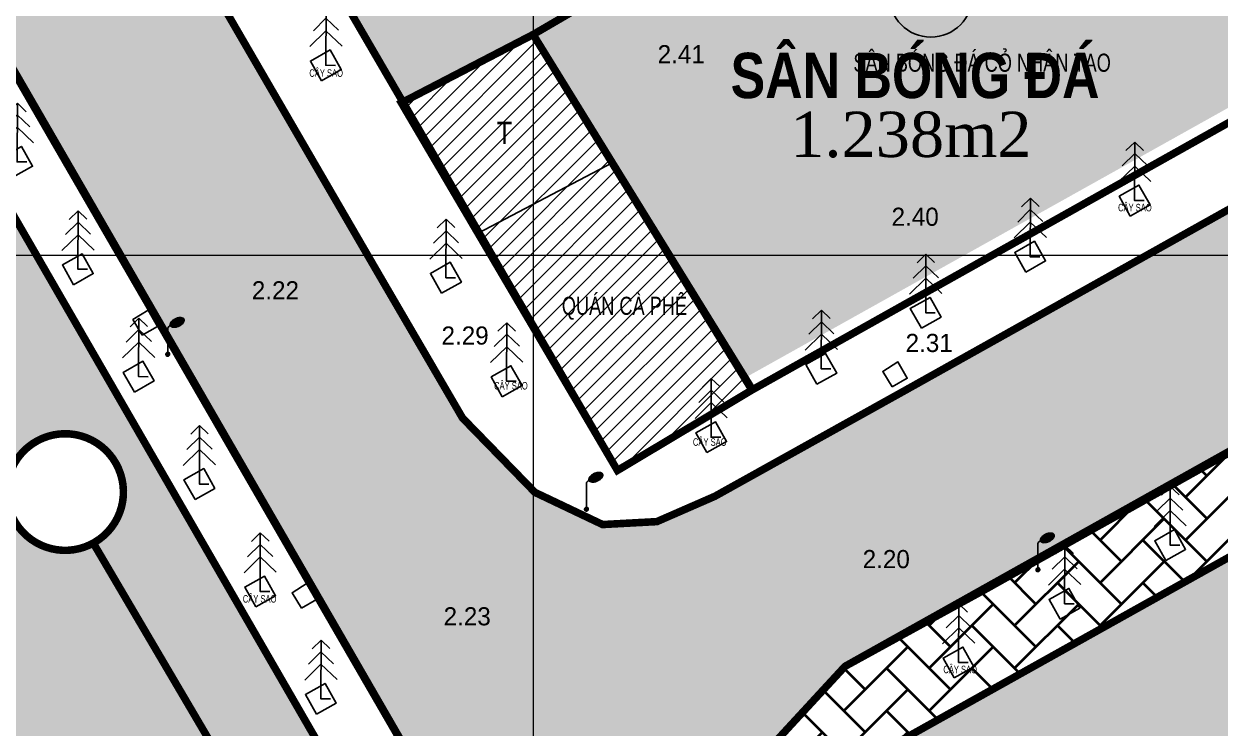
# Model space of a CAD drawing. Header units: millimetres. Extents: x 476643 to 477419, y 1110674 to 1111494.
# Drawn here: x 476959.9 to 477039.2, y 1111092.7 to 1111139.3 of the extents above; entities that cross this region are included whole.
import ezdxf
from ezdxf.enums import TextEntityAlignment as Align

# ---------------------------------------------------------------- set-up
doc = ezdxf.new("R2010")
doc.units = ezdxf.units.MM
doc.header["$LTSCALE"] = 0.001
doc.header["$MEASUREMENT"] = 0
doc.linetypes.add('DASHDOTX2', pattern=[2, 1, -0.5, 0, -0.5])
for name, color, linetype, lineweight in [('D-CONGTRINH', 7, 'Continuous', 15), ('HT_Text', 7, 'Continuous', 15), ('LUOI', 8, 'Continuous', 5)]:
    doc.layers.add(name, color=color, linetype=linetype, lineweight=lineweight)
for name, color, linetype in [('H-Congtrinh', 40, 'Continuous'), ('HT_Cao do', 7, 'Continuous'), ('HT_duong', 1, 'Continuous'), ('HT_Hang rao', 7, 'Continuous'), ('HT_Ho ga', 5, 'Continuous'), ('HT_nha', 6, 'Continuous'), ('HT_thuc vat', 3, 'Continuous'), ('Ky hieu', 7, 'Continuous'), ('Net manh', 252, 'Continuous'), ('QH-text', 7, 'Continuous'), ('Text', 7, 'Continuous')]:
    doc.layers.add(name, color=color, linetype=linetype)
doc.styles.add('DIM', font='VAVON.TTF')
doc.styles.add('VNI', font='VHELVCN.TTF')
doc.linetypes.add('FENCELINE2', pattern='A,0.25,-0.1,[132,ltypeshp.shx,S=0.1,R=0,X=-0.1,Y=0],-0.1,1', length=1.45)
pattern_1 = [(50, (0, 0), (3.586300913, -0.313760675), [0.375, -4.125]), (355, (0, 0), (-0.693756668, 3.760960669), [0.3, -3.3]), (100.4514, (0.299, -0.026), (2.892546909, 3.44719771), [0.31870095, -3.50571056]), (46.1842, (0, 1), (5.336205243, -0.827595072), [0.5625, -6.1875]), (96.6356, (0.4447, 0.931), (4.673313528, 4.870589355), [0.47805144, -5.258565]), (351.1842, (0, 1), (4.673309726, 4.870593005), [0.45, -4.95]), (21, (0.5, 0.75), (2.9845352606, -2.013094453), [0.375, -4.125]), (326, (0.5, 0.75), (1.21657666, 3.625750225), [0.3, -3.3]), (71.4514, (0.7487, 0.5822), (4.201113143, 1.612652484), [0.31870095, -3.50571056]), (37.5, (0, 0), (0.0607992766, 1.6644692692), [0, -3.26, 0, -3.35, 0, -3.3125]), (7.5, (0, 0), (1.3153476872, 1.9720585594), [0, -1.91, 0, -3.185, 0, -1.2625]), (327.5, (-1.115, 0), (2.6691121809, -0.1127743587), [0, -1.25, 0, -3.9, 0, -5.175]), (317.5, (-1.615, 0), (2.9159308467, 0.5005249117), [0, -1.625, 0, -2.59, 0, -3.675])]

# ---------------------------------------------------------------- blocks, each defined once
blk = doc.blocks.new('Cot den')
at = {"layer": 'Ky hieu', "color": 5, "linetype": 'Continuous'}
for p, q in [((474185.96, 1112245.03), (474185.99, 1112245.09)), ((474185.96, 1112242.67), (474185.96, 1112245.03)), ((474185.99, 1112245.09), (474186.05, 1112245.17)), ((474186.05, 1112245.17), (474186.13, 1112245.23)), ((474186.13, 1112245.23), (474186.19, 1112245.25))]:
    blk.add_line(p, q, dxfattribs=at)
mesh = blk.add_polyface(dxfattribs=at)
corners = [(474186.29, 1112245.16), (474186.24, 1112245.2), (474186.32, 1112245.15), (474186.22, 1112245.22), (474186.39, 1112245.12), (474186.2, 1112245.25), (474186.43, 1112245.12), (474186.19, 1112245.29), (474186.49, 1112245.1), (474186.18, 1112245.32), (474186.53, 1112245.11), (474186.19, 1112245.36), (474186.6, 1112245.11), (474186.19, 1112245.39), (474186.63, 1112245.11), (474186.2, 1112245.43), (474186.71, 1112245.12), (474186.22, 1112245.48), (474186.77, 1112245.14), (474186.25, 1112245.53), (474186.84, 1112245.16), (474186.27, 1112245.57), (474186.9, 1112245.18), (474186.31, 1112245.62), (474186.97, 1112245.21), (474186.34, 1112245.65), (474187.02, 1112245.24), (474186.4, 1112245.7), (474187.09, 1112245.27), (474186.43, 1112245.73), (474187.12, 1112245.3), (474186.5, 1112245.78), (474187.2, 1112245.35), (474186.54, 1112245.8), (474187.23, 1112245.38), (474186.61, 1112245.84), (474187.28, 1112245.42), (474186.66, 1112245.87), (474187.31, 1112245.46), (474186.73, 1112245.9), (474187.35, 1112245.51), (474186.79, 1112245.92), (474187.38, 1112245.55), (474186.85, 1112245.94), (474187.4, 1112245.6), (474186.92, 1112245.96), (474187.42, 1112245.64), (474186.99, 1112245.97), (474187.44, 1112245.69), (474187.03, 1112245.97), (474187.44, 1112245.72), (474187.1, 1112245.97), (474187.44, 1112245.76), (474187.13, 1112245.97), (474187.43, 1112245.79), (474187.42, 1112245.82), (474187.2, 1112245.96), (474187.42, 1112245.82), (474187.4, 1112245.85), (474187.24, 1112245.96), (474187.38, 1112245.88), (474187.3, 1112245.93), (474187.33, 1112245.92)]
mesh.append_faces([[corners[k] for k in face] for face in [(0, 0, 2, 1), (1, 2, 4, 3), (3, 4, 6, 5), (5, 6, 8, 7), (7, 8, 10, 9), (9, 10, 12, 11), (11, 12, 14, 13), (13, 14, 16, 15), (15, 16, 18, 17), (17, 18, 20, 19), (19, 20, 22, 21), (21, 22, 24, 23), (23, 24, 26, 25), (25, 26, 28, 27), (27, 28, 30, 29), (29, 30, 32, 31), (31, 32, 34, 33), (33, 34, 36, 35), (35, 36, 38, 37), (37, 38, 40, 39), (39, 40, 42, 41), (41, 42, 44, 43), (43, 44, 46, 45), (45, 46, 48, 47), (47, 48, 50, 49), (49, 50, 52, 51), (51, 52, 54, 53), (53, 54, 57, 56), (56, 55, 58, 59), (59, 58, 60, 61), (61, 60, 62, 62)]], dxfattribs={"vtx0": -1, "vtx2": -1, "color": 5})
mesh = blk.add_polyface(dxfattribs=at)
corners = [(474185.87, 1112242.53), (474185.86, 1112242.54), (474185.9, 1112242.51), (474185.85, 1112242.55), (474185.91, 1112242.51), (474185.83, 1112242.57), (474185.93, 1112242.5), (474185.82, 1112242.58), (474185.94, 1112242.5), (474185.82, 1112242.59), (474185.96, 1112242.5), (474185.81, 1112242.61), (474185.98, 1112242.5), (474185.8, 1112242.62), (474186, 1112242.5), (474185.8, 1112242.64), (474186.01, 1112242.51), (474185.8, 1112242.66), (474186.03, 1112242.51), (474185.8, 1112242.67), (474186.04, 1112242.52), (474185.8, 1112242.67), (474186.06, 1112242.53), (474185.8, 1112242.69), (474186.06, 1112242.54), (474185.8, 1112242.7), (474186.08, 1112242.55), (474185.81, 1112242.72), (474186.09, 1112242.56), (474185.81, 1112242.73), (474186.11, 1112242.58), (474185.82, 1112242.75), (474186.11, 1112242.58), (474185.82, 1112242.76), (474186.12, 1112242.61), (474185.84, 1112242.78), (474186.12, 1112242.62), (474185.85, 1112242.79), (474186.13, 1112242.64), (474185.86, 1112242.8), (474186.13, 1112242.65), (474185.87, 1112242.81), (474186.13, 1112242.67), (474185.89, 1112242.82), (474186.13, 1112242.68), (474185.9, 1112242.83), (474186.13, 1112242.7), (474185.92, 1112242.83), (474186.13, 1112242.72), (474185.93, 1112242.84), (474186.12, 1112242.73), (474185.95, 1112242.84), (474186.11, 1112242.75), (474185.96, 1112242.84), (474186.11, 1112242.76), (474185.99, 1112242.84), (474186.1, 1112242.77), (474186, 1112242.84), (474186.08, 1112242.79), (474186.02, 1112242.83), (474186.07, 1112242.8), (474186.03, 1112242.83), (474186.06, 1112242.81)]
mesh.append_faces([[corners[k] for k in face] for face in [(0, 0, 2, 1), (1, 2, 4, 3), (3, 4, 6, 5), (5, 6, 8, 7), (7, 8, 10, 9), (9, 10, 12, 11), (11, 12, 14, 13), (13, 14, 16, 15), (15, 16, 18, 17), (17, 18, 20, 19), (21, 20, 22, 23), (23, 22, 24, 25), (25, 24, 26, 27), (27, 26, 28, 29), (29, 28, 30, 31), (31, 30, 32, 33), (33, 32, 34, 35), (35, 34, 36, 37), (37, 36, 38, 39), (39, 38, 40, 41), (41, 40, 42, 43), (43, 42, 44, 45), (45, 44, 46, 47), (47, 46, 48, 49), (49, 48, 50, 51), (51, 50, 52, 53), (53, 52, 54, 55), (55, 54, 56, 57), (57, 56, 58, 59), (59, 58, 60, 61), (61, 60, 62, 62)]], dxfattribs={"vtx0": -1, "vtx2": -1, "color": 5})
blk = doc.blocks.new('LKIM')
at = {"linetype": 'Continuous'}
for p, q in [((-0.158, 0.881), (-0.003, 1.034)), ((-0.003, 1.034), (0.152, 0.887)), ((-0.225, 0.611), (-0.003, 0.83)), ((-0.003, 0.83), (0.22, 0.619)), ((-0.288, 0.329), (-0.003, 0.61)), ((-0.003, 0.61), (0.282, 0.34))]:
    blk.add_line(p, q, dxfattribs=at)
blk.add_lwpolyline([(0.167, 0), (-0.003, 0), (-0.003, 1.032)], dxfattribs=at)
blk = doc.blocks.new('Nha tam')
at = {"layer": 'Ky hieu', "style": 'VNI'}
blk.add_text('T', height=2, dxfattribs=at).set_placement((474231.77, 1112286.52, 0.05), align=Align.MIDDLE)
blk = doc.blocks.new('fff')
for points in [[(476979.644, 1111135.576), (476980.95, 1111136.312), (476980.214, 1111137.619), (476978.907, 1111136.882)], [(476959.2, 1111129.183), (476960.507, 1111129.919), (476959.771, 1111131.226), (476958.464, 1111130.49)], [(477033.209, 1111126.621), (477034.516, 1111127.357), (477033.78, 1111128.664), (477032.473, 1111127.928)], [(477026.292, 1111122.908), (477027.599, 1111123.644), (477026.863, 1111124.951), (477025.556, 1111124.214)], [(476963.222, 1111122.074), (476964.529, 1111122.81), (476963.793, 1111124.117), (476962.486, 1111123.381)], [(476987.596, 1111121.512), (476988.903, 1111122.248), (476988.167, 1111123.555), (476986.86, 1111122.819)], [(477019.374, 1111119.194), (477020.681, 1111119.931), (477019.945, 1111121.237), (477018.638, 1111120.501)], [(477012.457, 1111115.481), (477013.764, 1111116.217), (477013.028, 1111117.524), (477011.721, 1111116.788)], [(476967.245, 1111114.965), (476968.552, 1111115.701), (476967.816, 1111117.008), (476966.509, 1111116.271)], [(476991.617, 1111114.66), (476992.923, 1111115.396), (476992.187, 1111116.703), (476990.88, 1111115.967)], [(477005.163, 1111110.957), (477006.47, 1111111.693), (477005.734, 1111113), (477004.427, 1111112.264)], [(476971.268, 1111107.855), (476972.575, 1111108.592), (476971.838, 1111109.898), (476970.531, 1111109.162)], [(477035.563, 1111103.815), (477036.87, 1111104.551), (477036.133, 1111105.858), (477034.826, 1111105.122)], [(476975.29, 1111100.746), (476976.597, 1111101.482), (476975.861, 1111102.789), (476974.554, 1111102.053)], [(477028.569, 1111099.93), (477029.876, 1111100.666), (477029.14, 1111101.973), (477027.833, 1111101.237)], [(477021.55, 1111096.044), (477022.857, 1111096.781), (477022.121, 1111098.087), (477020.814, 1111097.351)], [(476979.313, 1111093.637), (476980.62, 1111094.373), (476979.884, 1111095.68), (476978.577, 1111094.944)]]:
    blk.add_lwpolyline(points, close=True)
blk.add_lwpolyline([(476990.01, 1111125.479), (476998.928, 1111130.163), (477008.184, 1111115.121), (476999.243, 1111109.777), (476990.01, 1111125.479)])
at = {"layer": 'HT_duong'}
for points in [[(476930.738, 1111214.836), (476933.19, 1111209.481), (476941.666, 1111194.808), (476962.717, 1111158.524), (476973.112, 1111140.528), (476983.575, 1111122.517), (476988.982, 1111113.249), (476993.78, 1111108.324), (476998.259, 1111106.196), (477001.854, 1111106.39), (477005.692, 1111108.065), (477018.249, 1111115.05), (477073.451, 1111145.905), (477091.694, 1111156.147), (477110.01, 1111166.319), (477124.902, 1111174.708), (477127.457, 1111176.984), (477128.829, 1111179.673), (477128.678, 1111182.374), (477097.873, 1111228.864)], [(477137.383, 1111165.642), (477133.694, 1111163.427), (477115.281, 1111153.139), (477096.805, 1111142.846), (477078.664, 1111132.737), (477023.765, 1111101.991), (477014.317, 1111096.81), (477006.702, 1111088.562), (477006.465, 1111083.507), (477014.874, 1111068.37), (477002.178, 1111061.992), (476991.86, 1111079.876), (476937.264, 1111174.332)]]:
    blk.add_lwpolyline(points, dxfattribs=at)
at = {"layer": 'HT_Hang rao', "linetype": 'FENCELINE2', "ltscale": 2}
blk.add_lwpolyline([(476881.222, 1111180.988), (476905.27, 1111199.62), (476919.677, 1111195.132), (476995.68, 1111063.601)], dxfattribs=at)
at = {"layer": 'HT_Hang rao', "linetype": 'FENCELINE2'}
blk.add_lwpolyline([(477046.678, 1111136.638), (477008.184, 1111115.121), (476993.702, 1111138.657), (476996.752, 1111140.483), (477031.943, 1111160.965), (477046.678, 1111136.638)], dxfattribs=at)
at = {"layer": 'HT_Ho ga', "color": 4}
for points in [[(476967.767, 1111118.73), (476968.775, 1111119.31), (476968.153, 1111120.385), (476967.151, 1111119.76)], [(476967.767, 1111118.73), (476968.775, 1111119.31), (476968.153, 1111120.385), (476967.151, 1111119.76)], [(477017.431, 1111115.304), (477018.438, 1111115.884), (477017.817, 1111116.959), (477016.815, 1111116.334)], [(476978.312, 1111100.651), (476979.319, 1111101.232), (476978.698, 1111102.307), (476977.695, 1111101.682)]]:
    blk.add_lwpolyline(points, close=True, dxfattribs=at)
at = {"layer": 'HT_nha', "linetype": 'Continuous', "ltscale": 0.7}
blk.add_line((476964.612, 1111105.016, 5.155), (476984.511, 1111071.014, 5.155), dxfattribs=at)
blk.add_line((476964.612, 1111105.016, 5.155), (476984.511, 1111071.014, 5.155), dxfattribs=at)
blk.add_line((476964.612, 1111105.016, 5.155), (476984.511, 1111071.014, 5.155), dxfattribs=at)
blk.add_lwpolyline([(476990.01, 1111125.479), (476998.928, 1111130.163), (476993.702, 1111138.657), (476984.934, 1111134.112), (476990.01, 1111125.479), (476990.01, 1111125.479)], dxfattribs=at)
blk.add_circle((476962.662, 1111108.347, 5.155), 3.86, dxfattribs=at)
blk.add_circle((476962.662, 1111108.347, 5.155), 3.86, dxfattribs=at)
blk.add_circle((476962.662, 1111108.347, 5.155), 3.86, dxfattribs=at)
at = {"xscale": 0.7360424541984685, "yscale": 0.7360424541402608, "zscale": 0.7360424542015039}
for p in [(127948.461, 292459.645), (127976.191, 292449.39), (128006.086, 292445.378)]:
    blk.add_blockref('Cot den', p, dxfattribs=at)
at = {"layer": 'HT_nha', "linetype": 'Continuous', "ltscale": 0.7, "xscale": 0.7360424541984685, "yscale": 0.7360424541402608, "zscale": 0.7360424542015039}
blk.add_blockref('Nha tam', (127937.052, 292442.023, -0.035), dxfattribs=at)
at = {"layer": 'HT_thuc vat', "extrusion": (0.002734, 0.014211, 0.999895), "zscale": 3.749999999994009, "rotation": 359.7981124263856}
for p, xscale, yscale in [((476978.156, 1111005.857, 17094.569), 3.750000000158847, 3.749999999601818), ((476957.712, 1110999.466, 17094.422), 3.750000000158847, 3.749999999601818), ((477031.722, 1110996.901, 17094.588), 3.750000000158847, 3.749999999601811), ((477024.804, 1110993.189, 17094.516), 3.750000000158848, 3.749999999601813), ((476961.735, 1110992.357, 17094.332), 3.750000000158847, 3.749999999601818), ((476986.109, 1110991.794, 17094.39), 3.750000000158847, 3.749999999601816), ((477017.887, 1110989.476, 17094.444), 3.750000000158847, 3.749999999601813), ((477010.969, 1110985.763, 17094.373), 3.750000000158847, 3.749999999601813), ((476965.758, 1110985.249, 17094.242), 3.750000000158847, 3.749999999601818), ((476990.129, 1110984.943, 17094.304), 3.750000000158847, 3.749999999601816), ((477003.675, 1110981.24, 17094.289), 3.750000000158848, 3.749999999601815), ((476969.78, 1110978.14, 17094.152), 3.750000000158847, 3.749999999601818), ((477034.075, 1110974.098, 17094.27), 3.750000000158847, 3.749999999601811), ((476973.803, 1110971.031, 17094.062), 3.750000000158847, 3.749999999601818), ((477027.082, 1110970.213, 17094.196), 3.750000000158847, 3.749999999601811), ((477020.063, 1110966.328, 17094.121), 3.750000000158847, 3.749999999601811), ((476977.825, 1110963.923, 17093.972), 3.750000000158847, 3.749999999601818)]:
    blk.add_blockref('LKIM', p, dxfattribs=dict(at, xscale=xscale, yscale=yscale))
at = {"layer": 'HT_Cao do', "color": 0}
for s, p in [('2.41', (477001.905, 1111136.733)), ('2.40', (477017.4, 1111125.973)), ('2.22', (476975.027, 1111121.103)), ('2.29', (476987.591, 1111118.109)), ('2.31', (477018.328, 1111117.619)), ('2.20', (477015.486, 1111103.309)), ('2.23', (476987.729, 1111099.522))]:
    blk.add_text(s, height=1.2, dxfattribs=at).set_placement(p)
at = {"layer": 'HT_Text', "color": 9, "style": 'DIM', "width": 0.75}
for s, height, p in [('SAÂN BOÙNG ÑAÙ COÛ NHAÂN TAÏO', 1.2, (477014.869, 1111136.17)), ('CAÂY SAO', 0.5, (476978.836, 1111135.835)), ('CAÂY SAO', 0.5, (477032.4, 1111126.928)), ('QUAÙN CAØ PHEÂ', 1.2, (476995.56, 1111120.077)), ('CAÂY SAO', 0.5, (476991.073, 1111115.136)), ('CAÂY SAO', 0.5, (477004.242, 1111111.408)), ('CAÂY SAO', 0.5, (476974.429, 1111101.027)), ('CAÂY SAO', 0.5, (477020.826, 1111096.352))]:
    blk.add_text(s, height=height, dxfattribs=at).set_placement(p)

msp = doc.modelspace()

# ---------------------------------------------------------------- hatches: boundary and pattern name
at = {"layer": 'H-Congtrinh', "lineweight": 35}
h = msp.add_hatch(dxfattribs=at)
h.set_pattern_fill('AR-HBONE', color=256, scale=0.5, style=0)
edge = h.paths.add_edge_path()
edge.add_line((477016.998, 1111074.146), (477012.923, 1111071.882))
edge.add_line((477012.923, 1111071.882), (477006.465, 1111083.507))
edge.add_line((477006.465, 1111083.507), (477006.702, 1111088.562))
edge.add_line((477006.702, 1111088.562), (477014.317, 1111096.81))
edge.add_line((477014.317, 1111096.81), (477137.383, 1111165.642))
edge.add_line((477137.383, 1111165.642), (477145.501, 1111166.68))
edge.add_line((477145.501, 1111166.68), (477153.917, 1111150.615))
edge.add_line((477153.917, 1111150.615), (477141.662, 1111143.771))
edge.add_line((477141.662, 1111143.771), (477139.068, 1111149.324))
edge.add_line((477139.068, 1111149.324), (477137.195, 1111152.73))
edge.add_line((477137.195, 1111152.73), (477130.42, 1111154.674))
edge.add_line((477130.42, 1111154.674), (477013.85, 1111089.569))
edge.add_line((477013.85, 1111089.569), (477011.992, 1111082.805))
edge.add_line((477011.992, 1111082.805), (477017.007, 1111074.151))
at = {"layer": 'H-Congtrinh', "linetype": 'Continuous'}
h = msp.add_hatch(color=256, dxfattribs=at)
h.dxf.hatch_style = 1
h.paths.add_polyline_path([(476964.527, 1111104.968, -0.52114), (476958.847, 1111107.758, 0.336636), (476902.868, 1111073.229, -0.406108), (476901.434, 1111068.041), (476921.334, 1111034.039, -0.324084), (476925.84, 1111033.599, 0.350846), (476982.658, 1111067.025, -0.26465), (476983.954, 1111070.617, -0.044415), (476984.511, 1111071.014)])
at = {"layer": 'HT_duong', "lineweight": 35}
h = msp.add_hatch(color=8, dxfattribs=at)
h.paths.add_polyline_path([(477048.887, 1111327.463), (477027.775, 1111358.972), (477020.27, 1111370.174), (477008.332, 1111362.865), (477016.421, 1111350.792), (477017.86, 1111344.683), (477017.138, 1111339.499), (477012.77, 1111333.596), (476979.491, 1111315.894), (476971.124, 1111317.952), (476961.673, 1111322.596), (476956.505, 1111325.872), (476954.514, 1111328.221), (476952.137, 1111336.195), (476950.508, 1111341.552), (476944.021, 1111339.245), (476951.442, 1111311.674), (476952.23, 1111304.995), (476951.587, 1111298.448), (476949.758, 1111292.182), (476947.749, 1111287.852), (476944.975, 1111283.905), (476912.719, 1111237.296), (476908.691, 1111231.568), (476905.132, 1111227.42), (476830.322, 1111166.989), (476799.591, 1111142.665), (476792.643, 1111141.543), (476785.289, 1111143.073), (476778.983, 1111147.249), (476775.455, 1111152.371), (476762.326, 1111180.654), (476747.928, 1111173.644), (476760.345, 1111146.893), (476762.51, 1111138.794), (476762.29, 1111130.003), (476760.162, 1111122.306), (476756.991, 1111116.786), (476735.457, 1111099.552), (476743.814, 1111087.993), (476759.607, 1111098.383), (476775.959, 1111098.612), (476781.034, 1111093.187), (476828.757, 1111011.48), (476830.075, 1111008.326), (476829.365, 1111005.739), (476823.601, 1110996.658), (476828.977, 1110986.609), (476838.722, 1110987.903), (476841.272, 1110987.755), (476843.582, 1110986.113), (476852.553, 1110970.837), (476872.949, 1110935.66), (476871.71, 1110929.87), (476868.202, 1110926.926), (476873.498, 1110917.435), (476877.811, 1110918.641), (476881.168, 1110918.762), (476884.414, 1110916.251), (476895.764, 1110896.747), (476895.132, 1110892.033), (476890.267, 1110888.644), (476893.273, 1110883.68), (476898.419, 1110886.36), (476901.379, 1110885.97), (476903.41, 1110883.713), (476924.932, 1110847.173), (476928.38, 1110849.152), (476943.994, 1110822.831), (476950.945, 1110826.14), (476941.016, 1110842.329), (476941.033, 1110842.337), (476927.724, 1110865.746), (476917.876, 1110882.802), (476920.986, 1110885.384), (476907.496, 1110908.559), (476893.354, 1110932.705), (476851.867, 1111003.762), (476851.441, 1111006.305), (476852.801, 1111008.38), (476859.969, 1111013.191), (476854.923, 1111021.873), (476847.79, 1111017.944), (476844.545, 1111018.011), (476842.462, 1111020.014), (476825.743, 1111048.347), (476799.179, 1111094.111), (476796.785, 1111098.634), (476795.399, 1111104.549), (476796.415, 1111116.032), (476798.48, 1111121.44), (476801.662, 1111126.03), (476818.966, 1111139.981), (476834.974, 1111153.053), (476868.467, 1111179.578), (476870.703, 1111178.844), (476873.947, 1111174.758), (476875.85, 1111172.552), (476876.483, 1111171.663), (476827.008, 1111132.461), (476828.871, 1111130.109), (476878.227, 1111169.217), (476881.317, 1111164.882), (476910.93, 1111113.044), (476920.603, 1111118.895), (476886.623, 1111176.533), (476903.863, 1111187.862), (476907.724, 1111189.84), (476910.898, 1111190.16), (476913.73, 1111189.676), (476918.192, 1111185.873), (476929.141, 1111167.464), (476939.374, 1111150.166), (476950.775, 1111129.895), (476953.389, 1111131.366), (476941.973, 1111151.665), (476931.722, 1111168.994), (476920.517, 1111187.834), (476915.048, 1111192.495), (476911.002, 1111193.185), (476906.86, 1111192.769), (476902.256, 1111190.409), (476884.014, 1111178.421), (476881.222, 1111180.988), (476878.76, 1111185.161), (476878.471, 1111186.548), (476878.868, 1111187.779), (476900.163, 1111204.281), (476906.58, 1111209.367), (476916.273, 1111204.463), (476926.719, 1111192.411), (476937.264, 1111174.332), (476991.86, 1111079.876), (477002.178, 1111061.992), (477014.874, 1111068.37), (477006.465, 1111083.507), (477006.702, 1111088.562), (477014.317, 1111096.81), (477023.765, 1111101.991), (477078.664, 1111132.737), (477096.805, 1111142.846), (477115.281, 1111153.139), (477133.694, 1111163.427), (477137.383, 1111165.642), (477155.583, 1111167.969), (477151.757, 1111173.456), (477114.867, 1111228.636)])
h.paths.add_polyline_path([(476933.19, 1111209.481), (476930.738, 1111214.836), (476928.95, 1111222.684), (476929.174, 1111230.394), (476929.977, 1111237.478), (476938.144, 1111249.178), (476947.688, 1111262.966), (476959.692, 1111280.244), (476966.032, 1111288.71), (476972.887, 1111295.309), (476974.815, 1111294.73), (476975.681, 1111293.721), (476978.054, 1111289.963), (476987.338, 1111273.544), (476991.518, 1111278.36), (476979.457, 1111300.053), (476983.843, 1111302.36), (477002.237, 1111311.997), (477020.734, 1111321.683), (477025.661, 1111322.725), (477029.895, 1111322.591), (477033.906, 1111321.063), (477037.677, 1111318.292), (477049.672, 1111301.003), (477061.03, 1111283.999), (477072.554, 1111266.739), (477084.098, 1111249.422), (477097.873, 1111228.864), (477128.678, 1111182.374), (477128.829, 1111179.673), (477127.457, 1111176.984), (477124.902, 1111174.708), (477110.01, 1111166.319), (477091.694, 1111156.147), (477073.451, 1111145.905), (477018.249, 1111115.05), (477005.692, 1111108.065), (477001.854, 1111106.39), (476998.259, 1111106.196), (476993.78, 1111108.324), (476988.982, 1111113.249), (476983.575, 1111122.517), (476973.112, 1111140.528), (476962.717, 1111158.524), (476941.666, 1111194.808)], flags=16)
at = {"layer": 'HT_duong', "lineweight": 18}
h = msp.add_hatch(dxfattribs=at)
h.set_pattern_fill('ANSI31', color=40, scale=6, style=0)
h.paths.add_polyline_path([(476993.658, 1111138.634), (476984.934, 1111134.112), (476999.243, 1111109.777), (477008.184, 1111115.121)])
at = {"layer": 'Net manh', "lineweight": 35}
h = msp.add_hatch(dxfattribs=at)
h.set_pattern_fill('AR-CONC', color=256, scale=0.5, style=0)
h.set_pattern_definition(pattern_1)
h.paths.add_polyline_path([(476992.124, 1111278.699), (477030.416, 1111301.506), (477049.428, 1111271.681), (477053.951, 1111274.29), (477054.992, 1111272.673), (477057.771, 1111274.326), (477036.944, 1111305.551), (477036.787, 1111305.457), (477040.971, 1111298.871), (477035.033, 1111295.304), (477030.85, 1111301.89), (477036.944, 1111305.551), (477031.459, 1111313.773), (477024.262, 1111315.601), (476982.928, 1111293.811), (476991.518, 1111278.36), (476987.338, 1111273.544), (476978.054, 1111289.963), (476976.524, 1111292.385), (476968.713, 1111281.131), (476975.273, 1111270.229), (476976.71, 1111267.87), (476978.595, 1111269.735), (476980.523, 1111269.215), (476983.896, 1111271.424), (476999.575, 1111247.131), (476955.106, 1111217.573), (476941.425, 1111240.144), (476945.02, 1111241.915), (476943.904, 1111243.751), (476947.452, 1111245.566), (476946.418, 1111247.304), (476950.132, 1111249.745), (476951.132, 1111248.117), (476960.999, 1111254.043), (476960.163, 1111255.394), (476967.082, 1111259.445), (476965.565, 1111261.944), (476972.571, 1111266.195), (476971.552, 1111267.884), (476965.995, 1111277.215), (476937.411, 1111236.034, 0.042237), (476936.615, 1111234.594), (476939.331, 1111230.096), (476935.975, 1111226.581), (476935.91, 1111223.889), (476936.44, 1111219.943), (476940.289, 1111220.927), (476940.476, 1111217.466), (476946.816, 1111207.727), (476943.429, 1111205.786), (476944.76, 1111203.449), (476948.146, 1111205.519), (476954.952, 1111194.108), (476951.34, 1111191.988), (476952.896, 1111189.281), (476956.526, 1111191.457), (476959.071, 1111187.04), (476955.409, 1111184.91), (476956.757, 1111182.565), (476959.909, 1111184.44), (476963.276, 1111178.778), (476967.426, 1111176.057), (476972.193, 1111176.752), (476973.378, 1111174.796), (476966.138, 1111170.996), (476963.304, 1111171.475), (476985.034, 1111134.164), (476993.658, 1111138.634), (476996.772, 1111140.45), (476989.55, 1111152.746), (476986.706, 1111151.103), (476982.753, 1111157.946), (476985.535, 1111159.58), (476978.307, 1111171.886), (477011.573, 1111191.351), (477017.675, 1111195.159), (477016.782, 1111196.657), (477025.454, 1111202.012), (477045.991, 1111167.578), (477037.32, 1111162.222), (477042.691, 1111165.304), (477046.126, 1111167.353), (477050.222, 1111160.554), (477046.796, 1111158.49), (477044.239, 1111162.735), (477038.958, 1111159.477), (477037.32, 1111162.222), (477036.435, 1111163.706), (477031.893, 1111161.048), (477046.205, 1111137.419), (477059.433, 1111144.807), (477069.02, 1111150.161)])
h.paths.add_polyline_path([(477023.522, 1111207.287), (477013.619, 1111201.344), (477012.157, 1111203.781), (477006.064, 1111213.969), (476996.574, 1111229.839), (477008.107, 1111236.77), (477018.696, 1111219.063), (477017.046, 1111218.077)], flags=16)
h.paths.add_polyline_path([(477010.649, 1111205.48), (476975.112, 1111184.156), (476960.638, 1111208.095), (476996.183, 1111229.586), (477010.643, 1111205.49)], flags=16)
h.paths.add_polyline_path([(476994.284, 1111230.324), (476987.424, 1111226.176), (476985.722, 1111229.145), (476992.582, 1111233.293)], flags=16)
h.paths.add_polyline_path([(476992.074, 1111234.157), (476985.215, 1111229.991), (476983.457, 1111233.048), (476990.321, 1111237.184)], flags=16)
h.paths.add_polyline_path([(476981.572, 1111222.541), (476978.586, 1111220.813), (476977.747, 1111222.17, 0.295539), (476978.398, 1111224.734), (476979.786, 1111225.556)], flags=16)
h.paths.add_polyline_path([(476977.709, 1111220.277), (476974.711, 1111218.414), (476972.94, 1111221.493), (476974.32, 1111222.287, 0.295318), (476976.887, 1111221.654)], flags=16)
h.paths.add_polyline_path([(476979.256, 1111226.452), (476977.862, 1111225.626, 0.280277), (476975.422, 1111226.294), (476974.568, 1111227.656), (476977.467, 1111229.474)], flags=16)
h.paths.add_polyline_path([(476973.79, 1111223.164), (476972.419, 1111222.291), (476970.601, 1111225.131), (476973.701, 1111227.112), (476974.481, 1111225.779, 0.30333)], flags=16)
h.paths.add_polyline_path([(476968.769, 1111214.902), (476961.953, 1111210.759), (476960.159, 1111213.722), (476966.975, 1111217.865)], flags=16)
h.paths.add_polyline_path([(476966.409, 1111218.673), (476959.592, 1111214.53), (476957.736, 1111217.524), (476964.553, 1111221.666)], flags=16)
h = msp.add_hatch(dxfattribs=at)
h.set_pattern_fill('AR-CONC', color=256, scale=0.5, style=0)
h.set_pattern_definition(pattern_1)
h.paths.add_polyline_path([(476919.677, 1111195.132), (476905.27, 1111199.62), (476881.222, 1111180.988), (476884.014, 1111178.421), (476902.256, 1111190.409), (476906.86, 1111192.769), (476911.002, 1111193.185), (476915.048, 1111192.495), (476920.517, 1111187.834), (476931.722, 1111168.994), (476941.973, 1111151.665), (476953.389, 1111131.366), (476950.775, 1111129.895), (476939.374, 1111150.166), (476929.141, 1111167.464), (476921.533, 1111180.257), (476921.365, 1111180.142), (476928.61, 1111167.489), (476924.343, 1111164.877), (476917.231, 1111177.299), (476921.533, 1111180.257), (476918.192, 1111185.873), (476913.73, 1111189.676), (476910.898, 1111190.16), (476907.724, 1111189.84), (476903.863, 1111187.862), (476886.623, 1111176.533), (476920.603, 1111118.895), (476910.93, 1111113.044), (476881.317, 1111164.882), (476878.227, 1111169.217), (476828.871, 1111130.109), (476827.008, 1111132.461), (476876.483, 1111171.663), (476875.85, 1111172.552), (476873.947, 1111174.758), (476815.257, 1111128.255), (476815.401, 1111128.064), (476820.193, 1111131.675), (476824.768, 1111125.606), (476819.977, 1111121.994), (476815.257, 1111128.255), (476807.492, 1111122.102), (476804.733, 1111107.368), (476808.152, 1111109.444), (476812.304, 1111102.606), (476808.885, 1111100.53), (476817.696, 1111084.597), (476828.197, 1111067.575), (476854.923, 1111021.873), (476859.969, 1111013.191), (476861.548, 1111014.332), (476860.359, 1111015.977), (476861.699, 1111016.816), (476866.777, 1111009.791), (476863.593, 1111008.022), (476874.683, 1110988.82), (476875.25, 1110989.142), (476870.843, 1110996.461), (476875.336, 1110999.132), (476880.206, 1110991.953), (476883.185, 1110993.083), (476871.516, 1111012.106), (476873.431, 1111013.281), (476877.458, 1111006.59), (476879.922, 1111007.612), (476881.249, 1111005.563), (476896.225, 1111014.122), (476895.006, 1111016.265), (476897.188, 1111017.781), (476893.406, 1111024.763), (476895.645, 1111025.976), (476908.962, 1111002.865), (476917.791, 1111006.216), (476936.102, 1111017.449), (476998.747, 1111051.459), (476995.68, 1111063.601)])
h.paths.add_polyline_path([(476958.847, 1111107.758, -0.265969), (476960.222, 1111111.338, -1.094375), (476964.527, 1111104.968), (476984.511, 1111071.014, -1), (476988.411, 1111064.351, -0.523531), (476982.658, 1111067.025, -0.350846), (476925.84, 1111033.599, -0.510479), (476925.233, 1111027.376, -0.133155), (476923.283, 1111026.848, -0.721058), (476920.97, 1111033.797, -0.02831), (476921.334, 1111034.039), (476901.434, 1111068.041, -0.133155), (476899.484, 1111067.512, -0.721058), (476897.17, 1111074.462, -0.45613), (476902.868, 1111073.229, -0.336636)], flags=16)
h.paths.add_polyline_path([(476924.562, 1111118.778), (476916.356, 1111132.961), (476939.23, 1111145.036), (476946.731, 1111131.546)], flags=16)
h.paths.add_polyline_path([(476913.506, 1111131.652), (476892.287, 1111168.711), (476914.554, 1111181.381), (476924.45, 1111164.097), (476935.773, 1111144.322)], flags=16)
h.paths.add_polyline_path([(476936.028, 1111144.479), (476925.093, 1111163.577), (476929.359, 1111166.19), (476940.294, 1111147.091)], flags=16)
h.paths.add_polyline_path([(476911.398, 1111111.388), (476874.597, 1111090.088), (476881.405, 1111078.326), (476869.329, 1111071.303), (476881.264, 1111050.782), (476878.824, 1111049.354), (476874.691, 1111056.137), (476872.283, 1111055.014), (476871.044, 1111057.145), (476856.112, 1111048.508), (476857.216, 1111046.33), (476855.093, 1111044.715), (476858.85, 1111037.869), (476856.677, 1111036.48), (476844.89, 1111057.09), (476844.86, 1111057.073), (476815.425, 1111108.085), (476852.179, 1111128.965), (476845.072, 1111141.285), (476863.526, 1111151.848), (476882.531, 1111162.098)], flags=16)
h.paths.add_polyline_path([(476909.78, 1111179.873), (476895.871, 1111171.858), (476891.877, 1111178.789), (476905.786, 1111186.804)], flags=16)
h.paths.add_polyline_path([(476882.248, 1111046.634), (476883.378, 1111044.561), (476878.312, 1111041.583), (476877.182, 1111043.656)], flags=16)
h.paths.add_polyline_path([(476885.92, 1111040.256), (476888.685, 1111035.458), (476887.566, 1111034.798), (476884.794, 1111039.607)], flags=16)
h.paths.add_polyline_path([(476875.915, 1111047.644), (476862.029, 1111039.571, -0.988086)], flags=16)
h.paths.add_polyline_path([(476891.078, 1111031.067), (476892.329, 1111029.061), (476887.414, 1111026.204), (476886.23, 1111028.286)], flags=16)
h.paths.add_polyline_path([(476842.904, 1111126.475), (476833.987, 1111121.522), (476831.884, 1111125.215), (476840.801, 1111130.168)], flags=16)
h.paths.add_polyline_path([(476873.609, 1111041.58), (476874.794, 1111039.559), (476869.651, 1111036.476), (476868.502, 1111038.63)], flags=16)
h.paths.add_polyline_path([(476890.066, 1111023.116, -0.976932), (476876.18, 1111015.042)], flags=16)
h.paths.add_polyline_path([(476882.474, 1111026.128), (476883.583, 1111023.933), (476878.736, 1111021.112), (476877.628, 1111023.307)], flags=16)
h.paths.add_polyline_path([(476833.068, 1111119.637), (476818.39, 1111110.963), (476815.846, 1111115.268), (476830.524, 1111123.942)], flags=16)
h.paths.add_polyline_path([(476864.981, 1111036.611), (476866.198, 1111034.494), (476861.025, 1111031.519), (476859.834, 1111033.655)], flags=16)
h.paths.add_polyline_path([(476873.798, 1111020.986), (476875.057, 1111018.872), (476870.06, 1111015.969), (476868.952, 1111018.164)], flags=16)
h = msp.add_hatch(dxfattribs=at)
h.set_pattern_fill('ESCHER', color=3, scale=5, style=0)
h.paths.add_polyline_path([(477091.71, 1111133.054), (477099.019, 1111119.955), (477141.662, 1111143.771), (477139.068, 1111149.324), (477137.195, 1111152.73), (477130.42, 1111154.674)])
h.paths.add_polyline_path([(477049.695, 1111092.408), (477042.381, 1111105.504), (477013.85, 1111089.569), (477011.992, 1111082.805), (477017.007, 1111074.151)])
at = {"layer": 'QH-text', "lineweight": 35}
h = msp.add_hatch(dxfattribs=at)
h.set_pattern_fill('GRASS', color=3, style=0)
h.set_pattern_definition([(90, (0, 0), (-0.707106781, 0.707106781), [0.1875, -1.226713563]), (45, (0, 0), (-0.7071067812, 0.7071067812), [0.1875, -0.8125]), (135, (0, 0), (-0.7071067812, -0.7071067812), [0.1875, -0.8125])])
h.paths.add_polyline_path([(476993.658, 1111138.634), (477031.943, 1111160.965), (477046.205, 1111137.419), (477007.697, 1111115.912)])

# ---------------------------------------------------------------- linework, layer by layer
at = {"layer": 'D-CONGTRINH', "lineweight": 35, "const_width": 0.5}
for points in [[(476936.615, 1111234.594), (476939.331, 1111230.096), (476935.975, 1111226.581), (476935.91, 1111223.889), (476936.44, 1111219.943), (476937.324, 1111217.216), (476943.429, 1111205.786), (476947.512, 1111198.614), (476951.34, 1111191.988), (476956.783, 1111182.52), (476960.15, 1111176.859), (476963.304, 1111171.475), (476998.639, 1111110.804)], [(476930.738, 1111214.836), (476933.19, 1111209.481), (476941.666, 1111194.808), (476962.717, 1111158.524), (476973.112, 1111140.528), (476983.575, 1111122.517), (476988.982, 1111113.249), (476993.78, 1111108.324), (476998.259, 1111106.196), (477001.854, 1111106.39), (477005.692, 1111108.065), (477018.249, 1111115.05), (477073.451, 1111145.905), (477091.694, 1111156.147), (477110.01, 1111166.319), (477124.902, 1111174.708), (477127.457, 1111176.984), (477128.829, 1111179.673), (477128.678, 1111182.374), (477097.873, 1111228.864)], [(477137.383, 1111165.642), (477133.694, 1111163.427), (477115.281, 1111153.139), (477096.805, 1111142.846), (477078.664, 1111132.737), (477023.765, 1111101.991), (477014.317, 1111096.81), (477006.702, 1111088.562), (477006.465, 1111083.507), (477014.874, 1111068.37), (477002.178, 1111061.992), (476991.86, 1111079.876), (476937.264, 1111174.332)], [(477016.998, 1111074.146), (477012.923, 1111071.882), (477006.465, 1111083.507), (477006.702, 1111088.562), (477014.317, 1111096.81), (477137.383, 1111165.642), (477145.501, 1111166.68), (477153.917, 1111150.615), (477141.662, 1111143.771), (477139.068, 1111149.324), (477137.195, 1111152.73), (477130.42, 1111154.674), (477013.85, 1111089.569), (477011.992, 1111082.805), (477017.007, 1111074.151)]]:
    msp.add_lwpolyline(points, dxfattribs=at)
msp.add_lwpolyline([(476906.58, 1111209.367), (476916.273, 1111204.463), (476926.719, 1111192.411), (477000.632, 1111064.671), (476999.014, 1111059.565), (476998.747, 1111051.459), (476995.68, 1111063.601), (476919.677, 1111195.132), (476905.27, 1111199.62), (476881.222, 1111180.988), (476878.76, 1111185.161, -0.295253), (476878.868, 1111187.779), (476906.58, 1111209.367), (476916.273, 1111204.463)], format="xyb", close=True, dxfattribs=at)
for points in [[(476993.658, 1111138.634), (477031.943, 1111160.965), (477046.65, 1111136.683), (477008.15, 1111115.102)], [(476993.658, 1111138.634), (476984.934, 1111134.112), (476999.243, 1111109.777), (477008.184, 1111115.121)]]:
    msp.add_lwpolyline(points, close=True, dxfattribs=at)
at = {"layer": 'D-CONGTRINH', "lineweight": 35, "const_width": 0.5, "elevation": 5.155}
for points in [[(476964.612, 1111105.016, 1.083601), (476960.205, 1111111.325, 5.049922)], [(476964.612, 1111105.016, -0.922849), (476960.205, 1111111.325, -5.049922)]]:
    msp.add_lwpolyline(points, format="xyb", dxfattribs=at)
msp.add_lwpolyline([(476964.527, 1111104.968), (476984.511, 1111071.014)], dxfattribs=at)
at = {"layer": 'LUOI'}
for p, q in [((476993.658, 1111494), (476993.658, 1110674)), ((477307.318, 1111124), (476643.658, 1111124))]:
    msp.add_line(p, q, dxfattribs=at)
at = {"layer": 'Text'}
msp.add_circle((477020, 1111141.231), 2.764, dxfattribs=at)

# ---------------------------------------------------------------- block references
at = {"lineweight": 35}
msp.add_blockref('fff', (0, 0), dxfattribs=at)

# ---------------------------------------------------------------- texts
at = {"layer": 'QH-text', "linetype": 'DASHDOTX2', "char_height": 3, "width": 69.21753, "attachment_point": 2}
for s, insert in [('{\\fVNI-Helve-Condense|b1|i0|c0|p2;SAÂN BOÙNG ÑAÙ}', (477018.953, 1111137.425)), ('{\\fTimes New Roman|b0|i0|c0|p18;1.238m2}', (477018.678, 1111133.529))]:
    msp.add_mtext(s, dxfattribs=dict(at, insert=insert))

doc.saveas('drawing.dxf')
